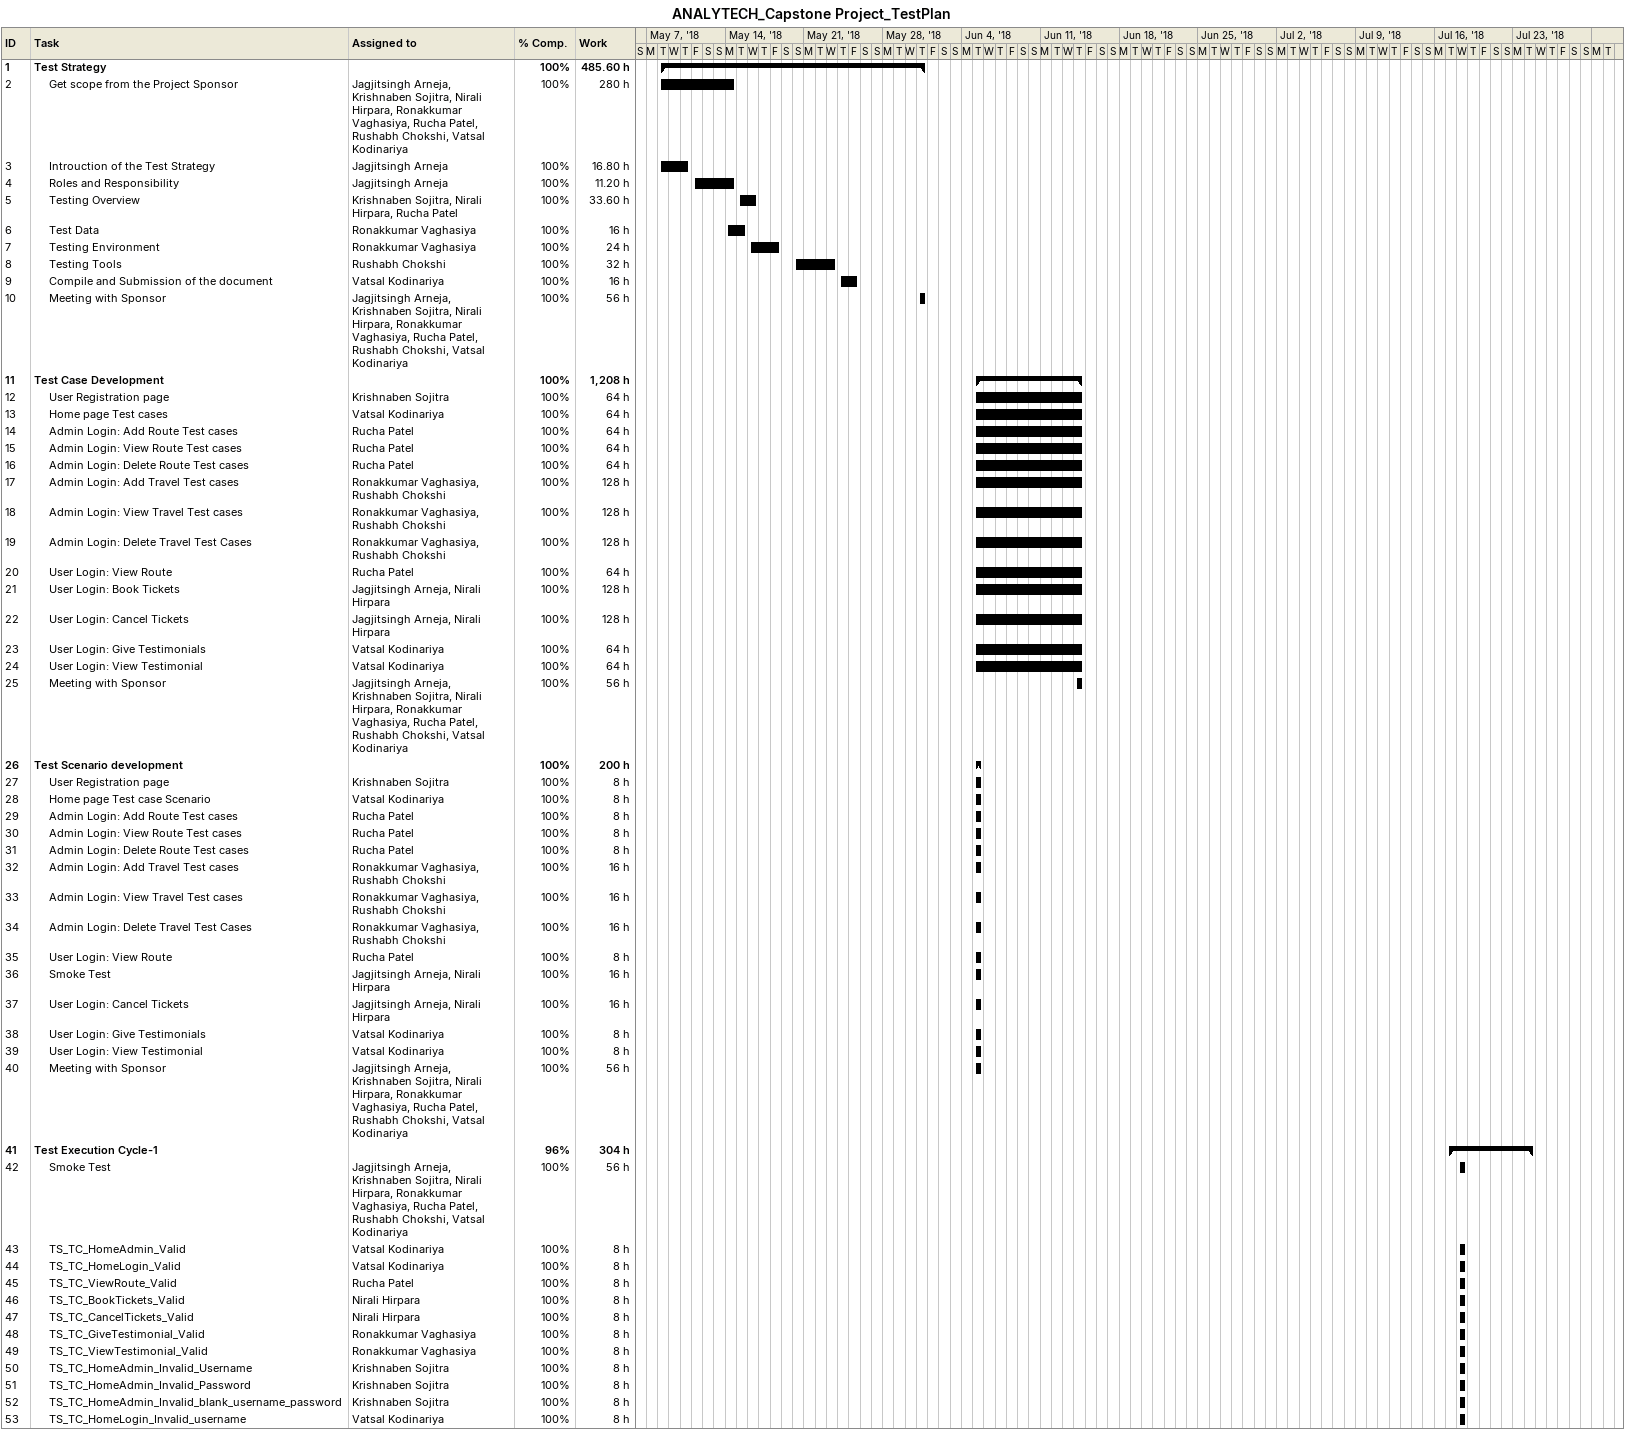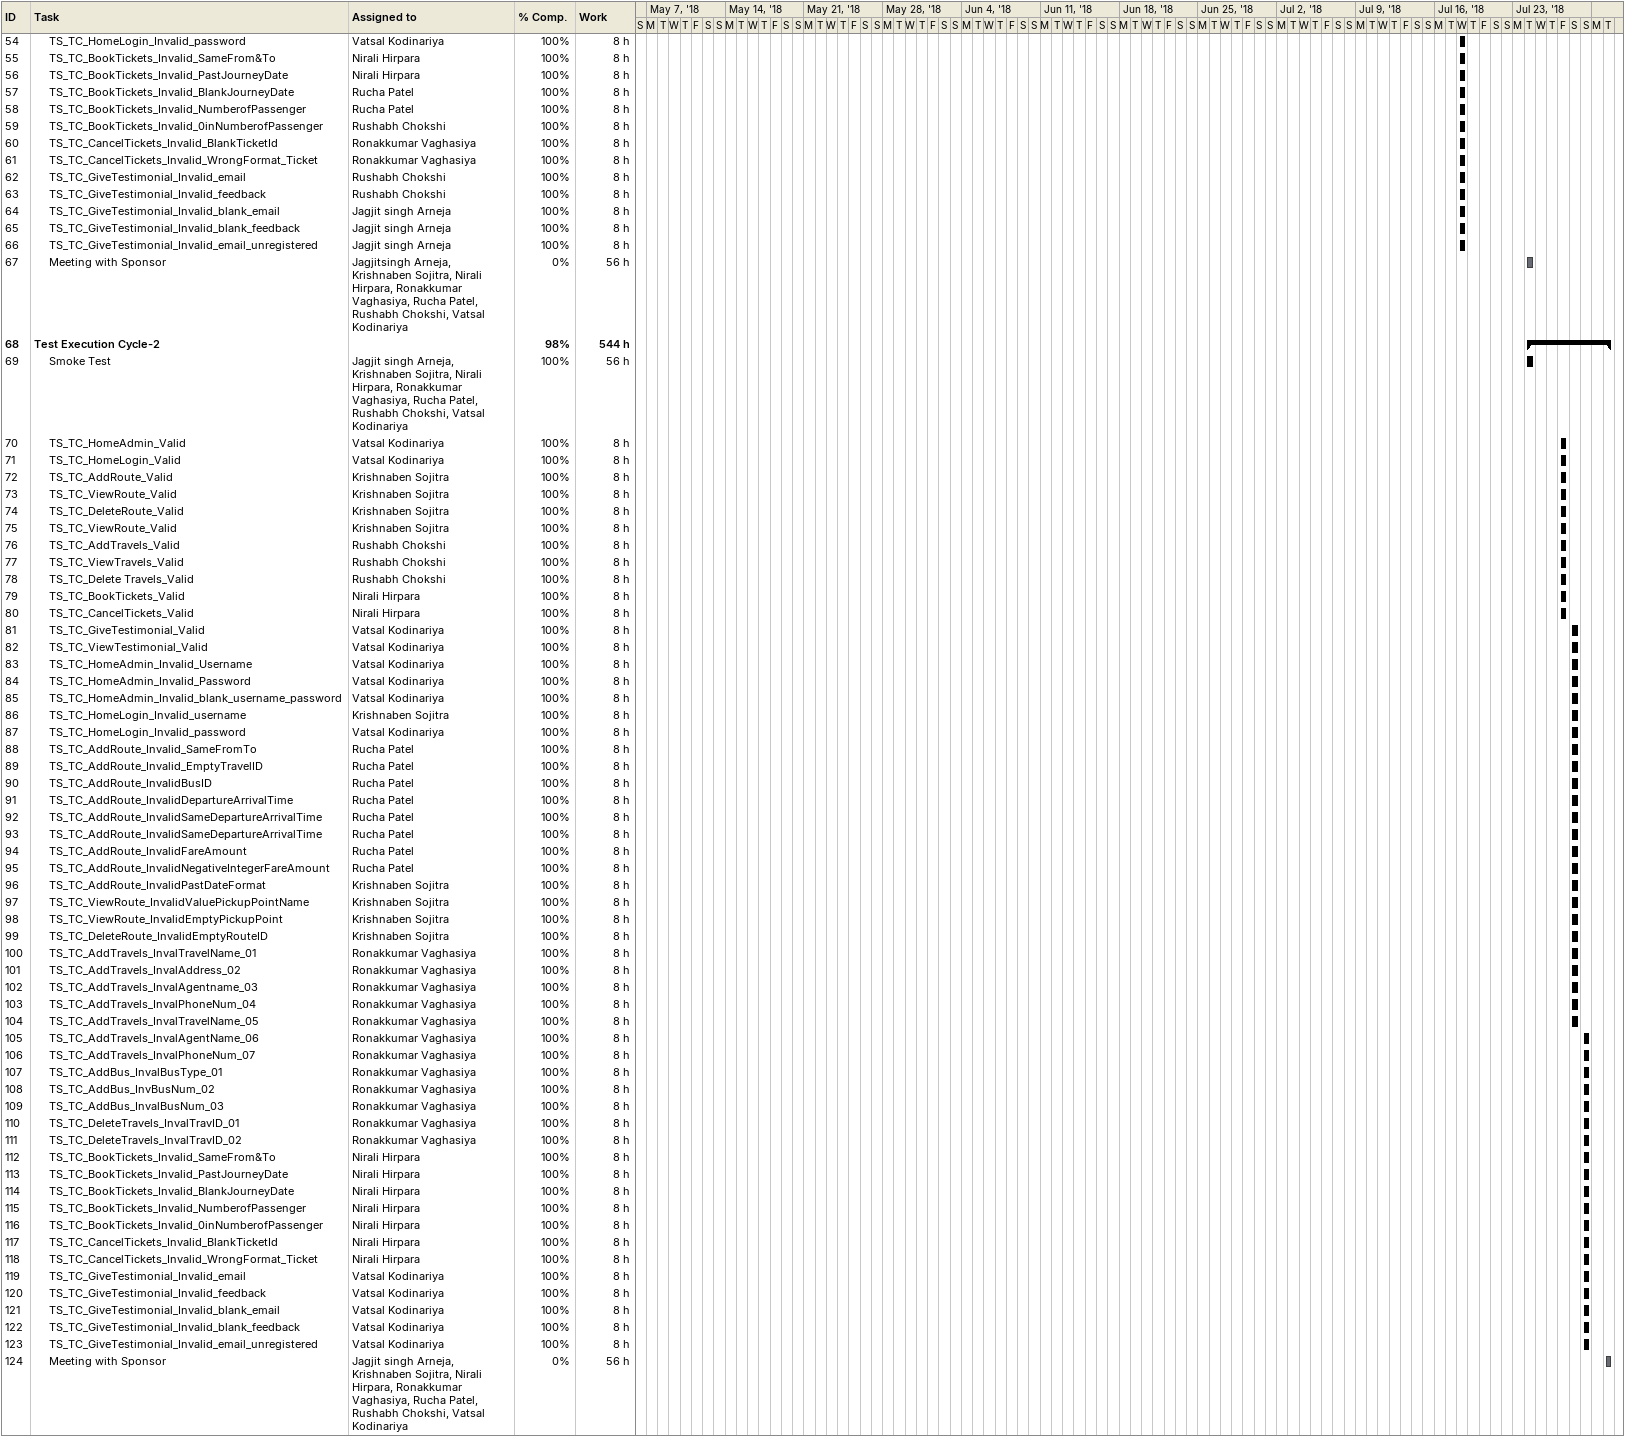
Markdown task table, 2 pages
ANALYTECH_Capstone Project_TestPlan

| ID | Level | Task | Start | Finish | Resources | % complete | Work (h) |
|---|---|---|---|---|---|---|---|
| 1 | 1 | **Test Strategy** | 2018-05-08 | 2018-05-31 |  | 100 | 485.60 |
| 2 | 2 | Get scope from the Project Sponsor | 2018-05-08 | 2018-05-14 | Jagjitsingh Arneja, Krishnaben Sojitra, Nirali Hirpara, Ronakkumar Vaghasiya, Rucha Patel, Rushabh Chokshi, Vatsal Kodinariya | 100 | 280 |
| 3 | 2 | Introuction of the Test Strategy | 2018-05-08 | 2018-05-10 | Jagjitsingh Arneja | 100 | 16.80 |
| 4 | 2 | Roles and Responsibility | 2018-05-11 | 2018-05-14 | Jagjitsingh Arneja | 100 | 11.20 |
| 5 | 2 | Testing Overview | 2018-05-15 | 2018-05-16 | Krishnaben Sojitra, Nirali Hirpara, Rucha Patel | 100 | 33.60 |
| 6 | 2 | Test Data | 2018-05-14 | 2018-05-15 | Ronakkumar Vaghasiya | 100 | 16 |
| 7 | 2 | Testing Environment | 2018-05-16 | 2018-05-18 | Ronakkumar Vaghasiya | 100 | 24 |
| 8 | 2 | Testing Tools | 2018-05-20 | 2018-05-23 | Rushabh Chokshi | 100 | 32 |
| 9 | 2 | Compile and Submission of the document | 2018-05-24 | 2018-05-25 | Vatsal Kodinariya | 100 | 16 |
| 10 | 2 | Meeting with Sponsor | 2018-05-31 | 2018-05-31 | Jagjitsingh Arneja, Krishnaben Sojitra, Nirali Hirpara, Ronakkumar Vaghasiya, Rucha Patel, Rushabh Chokshi, Vatsal Kodinariya | 100 | 56 |
| 11 | 1 | **Test Case Development** | 2018-06-05 | 2018-06-14 |  | 100 | 1208 |
| 12 | 2 | User Registration page | 2018-06-05 | 2018-06-14 | Krishnaben Sojitra | 100 | 64 |
| 13 | 2 | Home page Test cases | 2018-06-05 | 2018-06-14 | Vatsal Kodinariya | 100 | 64 |
| 14 | 2 | Admin Login: Add Route Test cases | 2018-06-05 | 2018-06-14 | Rucha Patel | 100 | 64 |
| 15 | 2 | Admin Login: View Route Test cases | 2018-06-05 | 2018-06-14 | Rucha Patel | 100 | 64 |
| 16 | 2 | Admin Login: Delete Route Test cases | 2018-06-05 | 2018-06-14 | Rucha Patel | 100 | 64 |
| 17 | 2 | Admin Login: Add Travel Test cases | 2018-06-05 | 2018-06-14 | Ronakkumar Vaghasiya, Rushabh Chokshi | 100 | 128 |
| 18 | 2 | Admin Login: View Travel Test cases | 2018-06-05 | 2018-06-14 | Ronakkumar Vaghasiya, Rushabh Chokshi | 100 | 128 |
| 19 | 2 | Admin Login: Delete Travel Test Cases | 2018-06-05 | 2018-06-14 | Ronakkumar Vaghasiya, Rushabh Chokshi | 100 | 128 |
| 20 | 2 | User Login: View Route | 2018-06-05 | 2018-06-14 | Rucha Patel | 100 | 64 |
| 21 | 2 | User Login: Book Tickets | 2018-06-05 | 2018-06-14 | Jagjitsingh Arneja, Nirali Hirpara | 100 | 128 |
| 22 | 2 | User Login: Cancel Tickets | 2018-06-05 | 2018-06-14 | Jagjitsingh Arneja, Nirali Hirpara | 100 | 128 |
| 23 | 2 | User Login: Give Testimonials | 2018-06-05 | 2018-06-14 | Vatsal Kodinariya | 100 | 64 |
| 24 | 2 | User Login: View Testimonial | 2018-06-05 | 2018-06-14 | Vatsal Kodinariya | 100 | 64 |
| 25 | 2 | Meeting with Sponsor | 2018-06-14 | 2018-06-14 | Jagjitsingh Arneja, Krishnaben Sojitra, Nirali Hirpara, Ronakkumar Vaghasiya, Rucha Patel, Rushabh Chokshi, Vatsal Kodinariya | 100 | 56 |
| 26 | 1 | **Test Scenario development** | 2018-06-05 | 2018-06-05 |  | 100 | 200 |
| 27 | 2 | User Registration page | 2018-06-05 | 2018-06-05 | Krishnaben Sojitra | 100 | 8 |
| 28 | 2 | Home page Test case Scenario | 2018-06-05 | 2018-06-05 | Vatsal Kodinariya | 100 | 8 |
| 29 | 2 | Admin Login: Add Route Test cases | 2018-06-05 | 2018-06-05 | Rucha Patel | 100 | 8 |
| 30 | 2 | Admin Login: View Route Test cases | 2018-06-05 | 2018-06-05 | Rucha Patel | 100 | 8 |
| 31 | 2 | Admin Login: Delete Route Test cases | 2018-06-05 | 2018-06-05 | Rucha Patel | 100 | 8 |
| 32 | 2 | Admin Login: Add Travel Test cases | 2018-06-05 | 2018-06-05 | Ronakkumar Vaghasiya, Rushabh Chokshi | 100 | 16 |
| 33 | 2 | Admin Login: View Travel Test cases | 2018-06-05 | 2018-06-05 | Ronakkumar Vaghasiya, Rushabh Chokshi | 100 | 16 |
| 34 | 2 | Admin Login: Delete Travel Test Cases | 2018-06-05 | 2018-06-05 | Ronakkumar Vaghasiya, Rushabh Chokshi | 100 | 16 |
| 35 | 2 | User Login: View Route | 2018-06-05 | 2018-06-05 | Rucha Patel | 100 | 8 |
| 36 | 2 | Smoke Test | 2018-06-05 | 2018-06-05 | Jagjitsingh Arneja, Nirali Hirpara | 100 | 16 |
| 37 | 2 | User Login: Cancel Tickets | 2018-06-05 | 2018-06-05 | Jagjitsingh Arneja, Nirali Hirpara | 100 | 16 |
| 38 | 2 | User Login: Give Testimonials | 2018-06-05 | 2018-06-05 | Vatsal Kodinariya | 100 | 8 |
| 39 | 2 | User Login: View Testimonial | 2018-06-05 | 2018-06-05 | Vatsal Kodinariya | 100 | 8 |
| 40 | 2 | Meeting with Sponsor | 2018-06-05 | 2018-06-05 | Jagjitsingh Arneja, Krishnaben Sojitra, Nirali Hirpara, Ronakkumar Vaghasiya, Rucha Patel, Rushabh Chokshi, Vatsal Kodinariya | 100 | 56 |
| 41 | 1 | **Test Execution Cycle-1** | 2018-07-17 | 2018-07-24 |  | 96 | 304 |
| 42 | 2 | Smoke Test | 2018-07-18 | 2018-07-18 | Jagjitsingh Arneja, Krishnaben Sojitra, Nirali Hirpara, Ronakkumar Vaghasiya, Rucha Patel, Rushabh Chokshi, Vatsal Kodinariya | 100 | 56 |
| 43 | 2 | TS_TC_HomeAdmin_Valid | 2018-07-18 | 2018-07-18 | Vatsal Kodinariya | 100 | 8 |
| 44 | 2 | TS_TC_HomeLogin_Valid | 2018-07-18 | 2018-07-18 | Vatsal Kodinariya | 100 | 8 |
| 45 | 2 | TS_TC_ViewRoute_Valid | 2018-07-18 | 2018-07-18 | Rucha Patel | 100 | 8 |
| 46 | 2 | TS_TC_BookTickets_Valid | 2018-07-18 | 2018-07-18 | Nirali Hirpara | 100 | 8 |
| 47 | 2 | TS_TC_CancelTickets_Valid | 2018-07-18 | 2018-07-18 | Nirali Hirpara | 100 | 8 |
| 48 | 2 | TS_TC_GiveTestimonial_Valid | 2018-07-18 | 2018-07-18 | Ronakkumar Vaghasiya | 100 | 8 |
| 49 | 2 | TS_TC_ViewTestimonial_Valid | 2018-07-18 | 2018-07-18 | Ronakkumar Vaghasiya | 100 | 8 |
| 50 | 2 | TS_TC_HomeAdmin_Invalid_Username | 2018-07-18 | 2018-07-18 | Krishnaben Sojitra | 100 | 8 |
| 51 | 2 | TS_TC_HomeAdmin_Invalid_Password | 2018-07-18 | 2018-07-18 | Krishnaben Sojitra | 100 | 8 |
| 52 | 2 | TS_TC_HomeAdmin_Invalid_blank_username_password | 2018-07-18 | 2018-07-18 | Krishnaben Sojitra | 100 | 8 |
| 53 | 2 | TS_TC_HomeLogin_Invalid_username | 2018-07-18 | 2018-07-18 | Vatsal Kodinariya | 100 | 8 |
| 54 | 2 | TS_TC_HomeLogin_Invalid_password | 2018-07-18 | 2018-07-18 | Vatsal Kodinariya | 100 | 8 |
| 55 | 2 | TS_TC_BookTickets_Invalid_SameFrom&To | 2018-07-18 | 2018-07-18 | Nirali Hirpara | 100 | 8 |
| 56 | 2 | TS_TC_BookTickets_Invalid_PastJourneyDate | 2018-07-18 | 2018-07-18 | Nirali Hirpara | 100 | 8 |
| 57 | 2 | TS_TC_BookTickets_Invalid_BlankJourneyDate | 2018-07-18 | 2018-07-18 | Rucha Patel | 100 | 8 |
| 58 | 2 | TS_TC_BookTickets_Invalid_NumberofPassenger | 2018-07-18 | 2018-07-18 | Rucha Patel | 100 | 8 |
| 59 | 2 | TS_TC_BookTickets_Invalid_0inNumberofPassenger | 2018-07-18 | 2018-07-18 | Rushabh Chokshi | 100 | 8 |
| 60 | 2 | TS_TC_CancelTickets_Invalid_BlankTicketId | 2018-07-18 | 2018-07-18 | Ronakkumar Vaghasiya | 100 | 8 |
| 61 | 2 | TS_TC_CancelTickets_Invalid_WrongFormat_Ticket | 2018-07-18 | 2018-07-18 | Ronakkumar Vaghasiya | 100 | 8 |
| 62 | 2 | TS_TC_GiveTestimonial_Invalid_email | 2018-07-18 | 2018-07-18 | Rushabh Chokshi | 100 | 8 |
| 63 | 2 | TS_TC_GiveTestimonial_Invalid_feedback | 2018-07-18 | 2018-07-18 | Rushabh Chokshi | 100 | 8 |
| 64 | 2 | TS_TC_GiveTestimonial_Invalid_blank_email | 2018-07-18 | 2018-07-18 | Jagjit singh Arneja | 100 | 8 |
| 65 | 2 | TS_TC_GiveTestimonial_Invalid_blank_feedback | 2018-07-18 | 2018-07-18 | Jagjit singh Arneja | 100 | 8 |
| 66 | 2 | TS_TC_GiveTestimonial_Invalid_email_unregistered | 2018-07-18 | 2018-07-18 | Jagjit singh Arneja | 100 | 8 |
| 67 | 2 | Meeting with Sponsor | 2018-07-24 | 2018-07-24 | Jagjitsingh Arneja, Krishnaben Sojitra, Nirali Hirpara, Ronakkumar Vaghasiya, Rucha Patel, Rushabh Chokshi, Vatsal Kodinariya | 0 | 56 |
| 68 | 1 | **Test Execution Cycle-2** | 2018-07-24 | 2018-07-31 |  | 98 | 544 |
| 69 | 2 | Smoke Test | 2018-07-24 | 2018-07-24 | Jagjit singh Arneja, Krishnaben Sojitra, Nirali Hirpara, Ronakkumar Vaghasiya, Rucha Patel, Rushabh Chokshi, Vatsal Kodinariya | 100 | 56 |
| 70 | 2 | TS_TC_HomeAdmin_Valid | 2018-07-27 | 2018-07-27 | Vatsal Kodinariya | 100 | 8 |
| 71 | 2 | TS_TC_HomeLogin_Valid | 2018-07-27 | 2018-07-27 | Vatsal Kodinariya | 100 | 8 |
| 72 | 2 | TS_TC_AddRoute_Valid | 2018-07-27 | 2018-07-27 | Krishnaben Sojitra | 100 | 8 |
| 73 | 2 | TS_TC_ViewRoute_Valid | 2018-07-27 | 2018-07-27 | Krishnaben Sojitra | 100 | 8 |
| 74 | 2 | TS_TC_DeleteRoute_Valid | 2018-07-27 | 2018-07-27 | Krishnaben Sojitra | 100 | 8 |
| 75 | 2 | TS_TC_ViewRoute_Valid | 2018-07-27 | 2018-07-27 | Krishnaben Sojitra | 100 | 8 |
| 76 | 2 | TS_TC_AddTravels_Valid | 2018-07-27 | 2018-07-27 | Rushabh Chokshi | 100 | 8 |
| 77 | 2 | TS_TC_ViewTravels_Valid | 2018-07-27 | 2018-07-27 | Rushabh Chokshi | 100 | 8 |
| 78 | 2 | TS_TC_Delete Travels_Valid | 2018-07-27 | 2018-07-27 | Rushabh Chokshi | 100 | 8 |
| 79 | 2 | TS_TC_BookTickets_Valid | 2018-07-27 | 2018-07-27 | Nirali Hirpara | 100 | 8 |
| 80 | 2 | TS_TC_CancelTickets_Valid | 2018-07-27 | 2018-07-27 | Nirali Hirpara | 100 | 8 |
| 81 | 2 | TS_TC_GiveTestimonial_Valid | 2018-07-28 | 2018-07-28 | Vatsal Kodinariya | 100 | 8 |
| 82 | 2 | TS_TC_ViewTestimonial_Valid | 2018-07-28 | 2018-07-28 | Vatsal Kodinariya | 100 | 8 |
| 83 | 2 | TS_TC_HomeAdmin_Invalid_Username | 2018-07-28 | 2018-07-28 | Vatsal Kodinariya | 100 | 8 |
| 84 | 2 | TS_TC_HomeAdmin_Invalid_Password | 2018-07-28 | 2018-07-28 | Vatsal Kodinariya | 100 | 8 |
| 85 | 2 | TS_TC_HomeAdmin_Invalid_blank_username_password | 2018-07-28 | 2018-07-28 | Vatsal Kodinariya | 100 | 8 |
| 86 | 2 | TS_TC_HomeLogin_Invalid_username | 2018-07-28 | 2018-07-28 | Krishnaben Sojitra | 100 | 8 |
| 87 | 2 | TS_TC_HomeLogin_Invalid_password | 2018-07-28 | 2018-07-28 | Vatsal Kodinariya | 100 | 8 |
| 88 | 2 | TS_TC_AddRoute_Invalid_SameFromTo | 2018-07-28 | 2018-07-28 | Rucha Patel | 100 | 8 |
| 89 | 2 | TS_TC_AddRoute_Invalid_EmptyTravelID | 2018-07-28 | 2018-07-28 | Rucha Patel | 100 | 8 |
| 90 | 2 | TS_TC_AddRoute_InvalidBusID | 2018-07-28 | 2018-07-28 | Rucha Patel | 100 | 8 |
| 91 | 2 | TS_TC_AddRoute_InvalidDepartureArrivalTime | 2018-07-28 | 2018-07-28 | Rucha Patel | 100 | 8 |
| 92 | 2 | TS_TC_AddRoute_InvalidSameDepartureArrivalTime | 2018-07-28 | 2018-07-28 | Rucha Patel | 100 | 8 |
| 93 | 2 | TS_TC_AddRoute_InvalidSameDepartureArrivalTime | 2018-07-28 | 2018-07-28 | Rucha Patel | 100 | 8 |
| 94 | 2 | TS_TC_AddRoute_InvalidFareAmount | 2018-07-28 | 2018-07-28 | Rucha Patel | 100 | 8 |
| 95 | 2 | TS_TC_AddRoute_InvalidNegativeIntegerFareAmount | 2018-07-28 | 2018-07-28 | Rucha Patel | 100 | 8 |
| 96 | 2 | TS_TC_AddRoute_InvalidPastDateFormat | 2018-07-28 | 2018-07-28 | Krishnaben Sojitra | 100 | 8 |
| 97 | 2 | TS_TC_ViewRoute_InvalidValuePickupPointName | 2018-07-28 | 2018-07-28 | Krishnaben Sojitra | 100 | 8 |
| 98 | 2 | TS_TC_ViewRoute_InvalidEmptyPickupPoint | 2018-07-28 | 2018-07-28 | Krishnaben Sojitra | 100 | 8 |
| 99 | 2 | TS_TC_DeleteRoute_InvalidEmptyRouteID | 2018-07-28 | 2018-07-28 | Krishnaben Sojitra | 100 | 8 |
| 100 | 2 | TS_TC_AddTravels_InvalTravelName_01 | 2018-07-28 | 2018-07-28 | Ronakkumar Vaghasiya | 100 | 8 |
| 101 | 2 | TS_TC_AddTravels_InvalAddress_02 | 2018-07-28 | 2018-07-28 | Ronakkumar Vaghasiya | 100 | 8 |
| 102 | 2 | TS_TC_AddTravels_InvalAgentname_03 | 2018-07-28 | 2018-07-28 | Ronakkumar Vaghasiya | 100 | 8 |
| 103 | 2 | TS_TC_AddTravels_InvalPhoneNum_04 | 2018-07-28 | 2018-07-28 | Ronakkumar Vaghasiya | 100 | 8 |
| 104 | 2 | TS_TC_AddTravels_InvalTravelName_05 | 2018-07-28 | 2018-07-28 | Ronakkumar Vaghasiya | 100 | 8 |
| 105 | 2 | TS_TC_AddTravels_InvalAgentName_06 | 2018-07-29 | 2018-07-29 | Ronakkumar Vaghasiya | 100 | 8 |
| 106 | 2 | TS_TC_AddTravels_InvalPhoneNum_07 | 2018-07-29 | 2018-07-29 | Ronakkumar Vaghasiya | 100 | 8 |
| 107 | 2 | TS_TC_AddBus_InvalBusType_01 | 2018-07-29 | 2018-07-29 | Ronakkumar Vaghasiya | 100 | 8 |
| 108 | 2 | TS_TC_AddBus_InvBusNum_02 | 2018-07-29 | 2018-07-29 | Ronakkumar Vaghasiya | 100 | 8 |
| 109 | 2 | TS_TC_AddBus_InvalBusNum_03 | 2018-07-29 | 2018-07-29 | Ronakkumar Vaghasiya | 100 | 8 |
| 110 | 2 | TS_TC_DeleteTravels_InvalTravID_01 | 2018-07-29 | 2018-07-29 | Ronakkumar Vaghasiya | 100 | 8 |
| 111 | 2 | TS_TC_DeleteTravels_InvalTravID_02 | 2018-07-29 | 2018-07-29 | Ronakkumar Vaghasiya | 100 | 8 |
| 112 | 2 | TS_TC_BookTickets_Invalid_SameFrom&To | 2018-07-29 | 2018-07-29 | Nirali Hirpara | 100 | 8 |
| 113 | 2 | TS_TC_BookTickets_Invalid_PastJourneyDate | 2018-07-29 | 2018-07-29 | Nirali Hirpara | 100 | 8 |
| 114 | 2 | TS_TC_BookTickets_Invalid_BlankJourneyDate | 2018-07-29 | 2018-07-29 | Nirali Hirpara | 100 | 8 |
| 115 | 2 | TS_TC_BookTickets_Invalid_NumberofPassenger | 2018-07-29 | 2018-07-29 | Nirali Hirpara | 100 | 8 |
| 116 | 2 | TS_TC_BookTickets_Invalid_0inNumberofPassenger | 2018-07-29 | 2018-07-29 | Nirali Hirpara | 100 | 8 |
| 117 | 2 | TS_TC_CancelTickets_Invalid_BlankTicketId | 2018-07-29 | 2018-07-29 | Nirali Hirpara | 100 | 8 |
| 118 | 2 | TS_TC_CancelTickets_Invalid_WrongFormat_Ticket | 2018-07-29 | 2018-07-29 | Nirali Hirpara | 100 | 8 |
| 119 | 2 | TS_TC_GiveTestimonial_Invalid_email | 2018-07-29 | 2018-07-29 | Vatsal Kodinariya | 100 | 8 |
| 120 | 2 | TS_TC_GiveTestimonial_Invalid_feedback | 2018-07-29 | 2018-07-29 | Vatsal Kodinariya | 100 | 8 |
| 121 | 2 | TS_TC_GiveTestimonial_Invalid_blank_email | 2018-07-29 | 2018-07-29 | Vatsal Kodinariya | 100 | 8 |
| 122 | 2 | TS_TC_GiveTestimonial_Invalid_blank_feedback | 2018-07-29 | 2018-07-29 | Vatsal Kodinariya | 100 | 8 |
| 123 | 2 | TS_TC_GiveTestimonial_Invalid_email_unregistered | 2018-07-29 | 2018-07-29 | Vatsal Kodinariya | 100 | 8 |
| 124 | 2 | Meeting with Sponsor | 2018-07-31 | 2018-07-31 | Jagjit singh Arneja, Krishnaben Sojitra, Nirali Hirpara, Ronakkumar Vaghasiya, Rucha Patel, Rushabh Chokshi, Vatsal Kodinariya | 0 | 56 |
